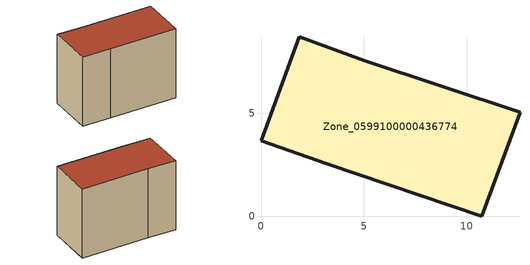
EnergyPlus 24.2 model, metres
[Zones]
Zone_0599100000436774
 floor ground (C_G): 12.57,5.04 10.71,0 3.18,2.54 0,3.66 1.86,8.71 5.03,7.54 z0
 wall outside (C_F): 5.03,7.54 1.86,8.71 0,3.66 3.18,2.54 10.71,0 12.57,5.04 5.03,7.54 z0:8.3
 roof outside (C_R): 10.71,0 12.57,5.04 5.03,7.54 1.86,8.71 0,3.66 3.18,2.54 z8.3
[BUILDING]
Pand.0599100000436774: North Axis=0; Terrain=City; Loads Convergence Tolerance Value=0.04; Temperature Convergence Tolerance Value=0.4; Solar Distribution=FullExterior; Maximum Number of Warmup Days=25; Minimum Number of Warmup Days=1
[Site:Location]
Rotterdam.The.Hague.AP_ZH_NLD Design_Conditions: Latitude=51.96; Longitude=4.45; Time Zone=1; Elevation=-4.5
[SITE:GROUNDTEMPERATURE:BUILDINGSURFACE]
18, 18, 18, 18, 18, 18, 18, 18, 18, 18, 18, 18
[MATERIAL] Thermal Absorptance=0.9; Solar Absorptance=0.7; Visible Absorptance=0.7
Name | Roughness | Thickness | Conductivity | Density | Specific Heat
G.TI.2006-2014 | MediumSmooth | 0.15 | 0.06 | 540 | 1210
F.TI.2006-2014 | Rough | 0.3 | 0.12 | 1920 | 840
R.TI.2006-2014 | MediumRough | 0.2 | 0.08 | 1500 | 1000
[CONSTRUCTION]
C_G: G.TI.2006-2014
C_F: F.TI.2006-2014
C_R: R.TI.2006-2014
[ZONE]
Zone_0599100000436774: Type=1; Multiplier=1; Ceiling Height=Autocalculate; Volume=Autocalculate; Floor Area=autocalculate; Part of Total Floor Area=Yes
[ZONEINFILTRATION:DESIGNFLOWRATE]
Infil_Zone_0599100000436774: Zone or ZoneList or Space or SpaceList=Zone_0599100000436774; Schedule=AlwaysOn; Design Flow Rate Calculation Method=Flow/Area; Flow Rate per Floor Area=0.0015; Constant Term Coefficient=1; Temperature Term Coefficient=0; Velocity Term Coefficient=0; Velocity Squared Term Coefficient=0
[HVACTEMPLATE:ZONE:IDEALLOADSAIRSYSTEM]
Zone_0599100000436774: Maximum Heating Supply Air Temperature=50; Minimum Cooling Supply Air Temperature=13; Maximum Heating Supply Air Humidity Ratio=0.0156; Minimum Cooling Supply Air Humidity Ratio=0.0077; Heating Limit=NoLimit; Cooling Limit=NoLimit; Dehumidification Control Type=ConstantSensibleHeatRatio; Cooling Sensible Heat Ratio=0.7; Dehumidification Setpoint=60; Humidification Control Type=None; Humidification Setpoint=30; Outdoor Air Method=None; Outdoor Air Flow Rate per Person=0.00944; Outdoor Air Flow Rate per Zone Floor Area=0; Outdoor Air Flow Rate per Zone=0; Demand Controlled Ventilation Type=None; Outdoor Air Economizer Type=NoEconomizer; Heat Recovery Type=None; Sensible Heat Recovery Effectiveness=0.7; Latent Heat Recovery Effectiveness=0.65
[ZONECONTROL:THERMOSTAT]
ThermostatControl_Zone_0599100000436774: Zone or ZoneList=Zone_0599100000436774; Control Type Schedule=DualSetpointControlType; Control 1=Thermostat_Zone_0599100000436774; Temperature Difference Between Cutout And Setpoint=0
[THERMOSTATSETPOINT:DUALSETPOINT]
Thermostat_Zone_0599100000436774: Heating Setpoint Temperature Schedule=HeatingSetpoint_Zone_0599100000436774; Cooling Setpoint Temperature Schedule=CoolingSetpoint_Zone_0599100000436774
[SCHEDULE:COMPACT]
HeatingSetpoint_Zone_0599100000436774: Through: 12/31, For: AllDays, Until: 24:00, 21
CoolingSetpoint_Zone_0599100000436774: Through: 12/31, For: AllDays, Until: 24:00, 24
DualSetpointControlType: Through: 12/31, For: AllDays, Until: 24:00, 4
AlwaysOn: Through: 12/31, For: AllDays, Until: 24:00, 1
